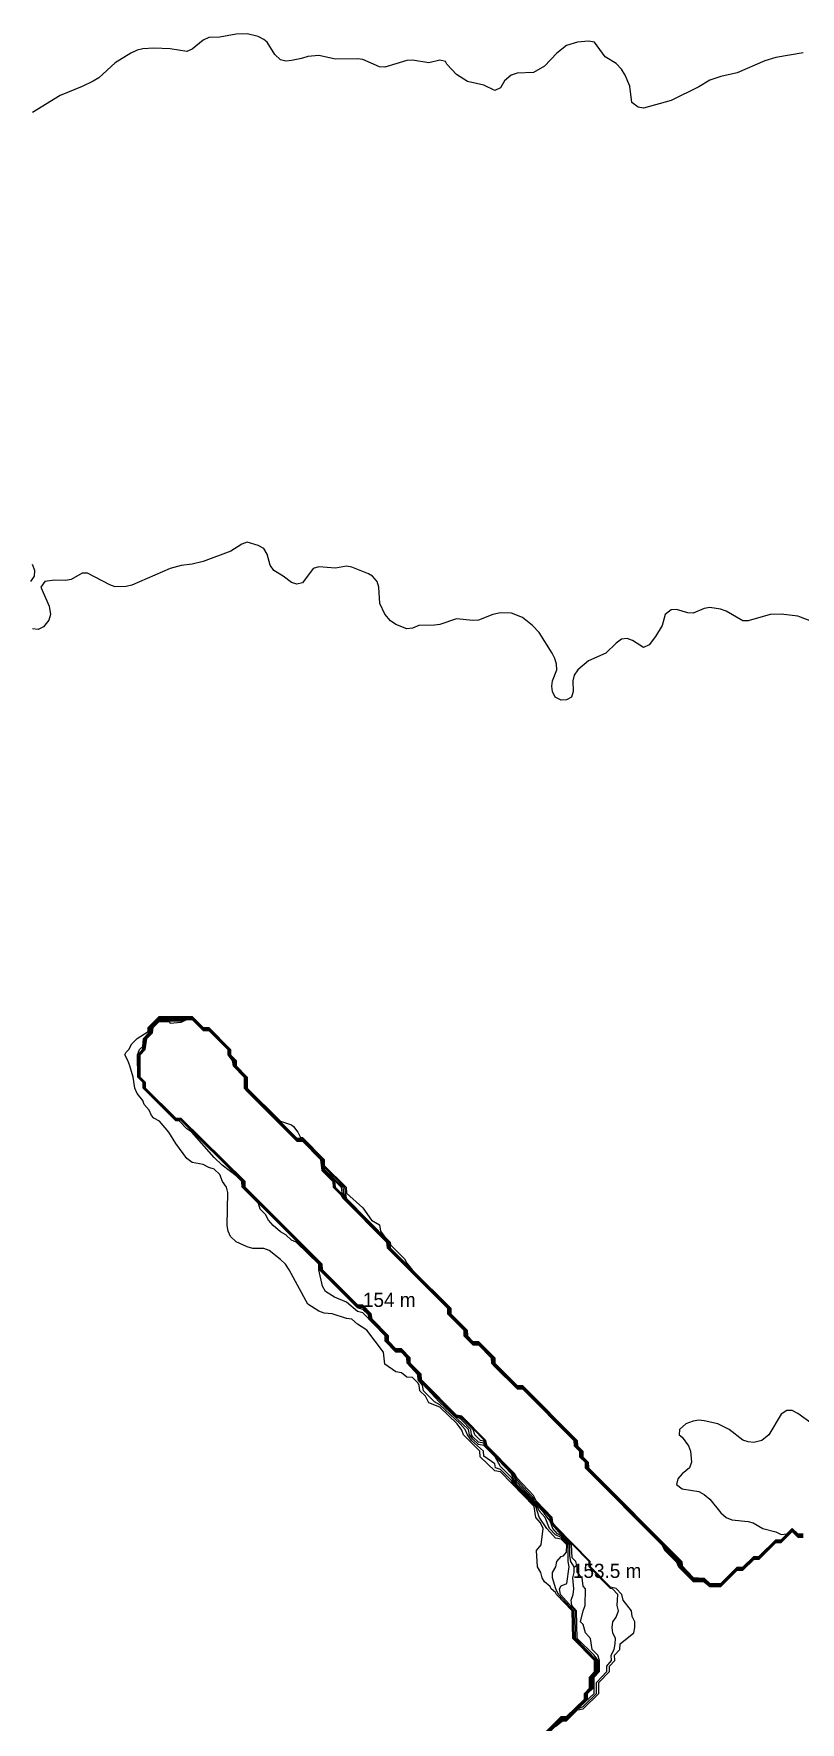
# Model space of a CAD drawing. Header units: metres. Extents: x 1651473 to 1651602, y 8211833 to 8211967.
# Drawn here: x 1651512.47 to 1651522.72, y 8211885.9 to 8211908.48 of the extents above; entities that cross this region are included whole.
import ezdxf

# ---------------------------------------------------------------- set-up
doc = ezdxf.new("R2010")
doc.units = ezdxf.units.M
doc.header["$MEASUREMENT"] = 0
doc.layers.add('Contour_Line_Minor', color=7, linetype='Continuous')
doc.layers.add('FeatureAttribs', color=7, linetype='Continuous')

# ---------------------------------------------------------------- blocks, each defined once
blk = doc.blocks.new('FEATURE')

msp = doc.modelspace()

# ---------------------------------------------------------------- linework, layer by layer
at = {"layer": 'Contour_Line_Minor', "color": 36, "true_color": 0x804000}
for points in [[(1651522.761, 8211908.222, 152.5), (1651522.393, 8211908.156, 152.5), (1651522.246, 8211908.115, 152.5), (1651521.878, 8211907.952, 152.5), (1651521.657, 8211907.905, 152.5), (1651521.51, 8211907.853, 152.5), (1651521.363, 8211907.766, 152.5), (1651520.995, 8211907.581, 152.5), (1651520.627, 8211907.481, 152.5), (1651520.553, 8211907.492, 152.5), (1651520.47, 8211907.554, 152.5), (1651520.443, 8211907.775, 152.5), (1651520.38, 8211907.922, 152.5), (1651520.332, 8211908.003, 152.5), (1651520.259, 8211908.077, 152.5), (1651520.112, 8211908.167, 152.5), (1651519.968, 8211908.364, 152.5), (1651519.891, 8211908.377, 152.5), (1651519.743, 8211908.365, 152.5), (1651519.596, 8211908.317, 152.5), (1651519.465, 8211908.217, 152.5), (1651519.302, 8211908.04, 152.5), (1651519.155, 8211907.957, 152.5), (1651518.934, 8211907.948, 152.5), (1651518.856, 8211907.922, 152.5), (1651518.768, 8211907.848, 152.5), (1651518.713, 8211907.752, 152.5), (1651518.639, 8211907.715, 152.5), (1651518.492, 8211907.788, 152.5), (1651518.271, 8211907.837, 152.5), (1651518.124, 8211907.931, 152.5), (1651517.996, 8211908.069, 152.5), (1651517.977, 8211908.104, 152.5), (1651517.903, 8211908.12, 152.5), (1651517.756, 8211908.088, 152.5), (1651517.535, 8211908.121, 152.5), (1651517.462, 8211908.117, 152.5), (1651517.167, 8211908.028, 152.5), (1651517.094, 8211908.032, 152.5), (1651516.873, 8211908.13, 152.5), (1651516.799, 8211908.142, 152.5), (1651516.505, 8211908.136, 152.5), (1651516.284, 8211908.186, 152.5), (1651516.137, 8211908.173, 152.5), (1651516.05, 8211908.143, 152.5), (1651515.916, 8211908.117, 152.5), (1651515.842, 8211908.111, 152.5), (1651515.769, 8211908.128, 152.5), (1651515.695, 8211908.198, 152.5), (1651515.591, 8211908.364, 152.5), (1651515.548, 8211908.4, 152.5), (1651515.474, 8211908.44, 152.5), (1651515.327, 8211908.475, 152.5), (1651515.18, 8211908.468, 152.5), (1651514.959, 8211908.43, 152.5), (1651514.812, 8211908.427, 152.5), (1651514.738, 8211908.39, 152.5), (1651514.591, 8211908.27, 152.5), (1651514.517, 8211908.237, 152.5), (1651514.296, 8211908.272, 152.5), (1651514.076, 8211908.282, 152.5), (1651513.928, 8211908.273, 152.5), (1651513.855, 8211908.255, 152.5), (1651513.77, 8211908.217, 152.5), (1651513.56, 8211908.085, 152.5), (1651513.34, 8211907.887, 152.5), (1651513.266, 8211907.84, 152.5), (1651513.119, 8211907.768, 152.5), (1651512.824, 8211907.648, 152.5), (1651512.456, 8211907.422, 152.5)], [(1651522.982, 8211900.575, 152), (1651522.688, 8211900.688, 152), (1651522.467, 8211900.716, 152), (1651522.32, 8211900.709, 152), (1651522.025, 8211900.626, 152), (1651521.952, 8211900.626, 152), (1651521.731, 8211900.755, 152), (1651521.653, 8211900.782, 152), (1651521.51, 8211900.802, 152), (1651521.436, 8211900.788, 152), (1651521.289, 8211900.726, 152), (1651521.216, 8211900.732, 152), (1651521.068, 8211900.777, 152), (1651520.995, 8211900.773, 152), (1651520.916, 8211900.708, 152), (1651520.876, 8211900.561, 152), (1651520.787, 8211900.414, 152), (1651520.7, 8211900.304, 152), (1651520.627, 8211900.269, 152), (1651520.48, 8211900.361, 152), (1651520.406, 8211900.387, 152), (1651520.332, 8211900.38, 152), (1651520.259, 8211900.327, 152), (1651520.123, 8211900.193, 152), (1651519.891, 8211900.09, 152), (1651519.745, 8211899.972, 152), (1651519.696, 8211899.899, 152), (1651519.682, 8211899.825, 152), (1651519.686, 8211899.678, 152), (1651519.661, 8211899.604, 152), (1651519.596, 8211899.569, 152), (1651519.523, 8211899.563, 152), (1651519.446, 8211899.604, 152), (1651519.41, 8211899.678, 152), (1651519.398, 8211899.752, 152), (1651519.41, 8211899.825, 152), (1651519.466, 8211899.972, 152), (1651519.462, 8211900.046, 152), (1651519.439, 8211900.12, 152), (1651519.404, 8211900.193, 152), (1651519.228, 8211900.47, 152), (1651519.139, 8211900.561, 152), (1651519.007, 8211900.669, 152), (1651518.86, 8211900.727, 152), (1651518.713, 8211900.731, 152), (1651518.612, 8211900.708, 152), (1651518.419, 8211900.634, 152), (1651518.345, 8211900.628, 152), (1651518.124, 8211900.652, 152), (1651517.903, 8211900.578, 152), (1651517.83, 8211900.566, 152), (1651517.62, 8211900.561, 152), (1651517.535, 8211900.528, 152), (1651517.462, 8211900.518, 152), (1651517.314, 8211900.577, 152), (1651517.241, 8211900.627, 152), (1651517.167, 8211900.714, 152), (1651517.1, 8211900.856, 152), (1651517.084, 8211901.076, 152), (1651517.063, 8211901.15, 152), (1651516.999, 8211901.224, 152), (1651516.946, 8211901.255, 152), (1651516.726, 8211901.344, 152), (1651516.652, 8211901.355, 152), (1651516.505, 8211901.33, 152), (1651516.284, 8211901.349, 152), (1651516.21, 8211901.327, 152), (1651516.063, 8211901.135, 152), (1651515.989, 8211901.115, 152), (1651515.916, 8211901.138, 152), (1651515.808, 8211901.224, 152), (1651515.684, 8211901.297, 152), (1651515.631, 8211901.371, 152), (1651515.592, 8211901.518, 152), (1651515.546, 8211901.592, 152), (1651515.474, 8211901.633, 152), (1651515.327, 8211901.675, 152), (1651515.253, 8211901.651, 152), (1651515.106, 8211901.558, 152), (1651514.738, 8211901.417, 152), (1651514.591, 8211901.383, 152), (1651514.444, 8211901.367, 152), (1651514.296, 8211901.327, 152), (1651513.781, 8211901.104, 152), (1651513.708, 8211901.084, 152), (1651513.56, 8211901.081, 152), (1651513.487, 8211901.107, 152), (1651513.192, 8211901.262, 152), (1651513.119, 8211901.261, 152), (1651512.971, 8211901.178, 152), (1651512.898, 8211901.163, 152), (1651512.751, 8211901.167, 152), (1651512.62, 8211901.15, 152), (1651512.567, 8211901.076, 152), (1651512.677, 8211900.82, 152), (1651512.695, 8211900.708, 152), (1651512.674, 8211900.635, 152), (1651512.603, 8211900.543, 152), (1651512.53, 8211900.508, 152), (1651512.456, 8211900.518, 152)], [(1651512.432, 8211901.15, 152), (1651512.48, 8211901.224, 152), (1651512.485, 8211901.297, 152), (1651512.456, 8211901.379, 152)], [(1651519.007, 8211885.459, 152), (1651519.523, 8211885.972, 152), (1651519.596, 8211885.974, 152), (1651519.836, 8211886.207, 152), (1651519.836, 8211886.281, 152), (1651519.905, 8211886.355, 152), (1651519.901, 8211886.502, 152), (1651519.971, 8211886.576, 152), (1651519.971, 8211886.723, 152), (1651519.682, 8211887.017, 152), (1651519.669, 8211887.385, 152), (1651519.462, 8211887.606, 152), (1651519.449, 8211887.632, 152), (1651519.39, 8211887.68, 152), (1651519.375, 8211887.711, 152), (1651519.302, 8211887.775, 152), (1651519.272, 8211887.827, 152), (1651519.251, 8211887.901, 152), (1651519.208, 8211887.974, 152), (1651519.193, 8211888.195, 152), (1651519.258, 8211888.269, 152), (1651519.284, 8211888.489, 152), (1651519.249, 8211888.563, 152), (1651519.187, 8211888.637, 152), (1651519.165, 8211888.784, 152), (1651518.713, 8211889.248, 152), (1651518.639, 8211889.258, 152), (1651518.44, 8211889.446, 152), (1651518.435, 8211889.52, 152), (1651518.218, 8211889.741, 152), (1651518.198, 8211889.804, 152), (1651518.135, 8211889.888, 152), (1651517.901, 8211890.109, 152), (1651517.756, 8211890.167, 152), (1651517.709, 8211890.256, 152), (1651517.633, 8211890.33, 152), (1651517.626, 8211890.403, 152), (1651517.609, 8211890.435, 152), (1651517.535, 8211890.507, 152), (1651517.462, 8211890.513, 152), (1651517.388, 8211890.569, 152), (1651517.314, 8211890.583, 152), (1651517.167, 8211890.686, 152), (1651517.147, 8211890.845, 152), (1651516.925, 8211891.139, 152), (1651516.799, 8211891.222, 152), (1651516.726, 8211891.286, 152), (1651516.652, 8211891.298, 152), (1651516.46, 8211891.36, 152), (1651516.357, 8211891.367, 152), (1651516.284, 8211891.393, 152), (1651516.137, 8211891.486, 152), (1651515.889, 8211891.949, 152), (1651515.837, 8211892.023, 152), (1651515.769, 8211892.083, 152), (1651515.621, 8211892.207, 152), (1651515.548, 8211892.234, 152), (1651515.401, 8211892.232, 152), (1651515.327, 8211892.254, 152), (1651515.18, 8211892.321, 152), (1651515.101, 8211892.391, 152), (1651515.069, 8211892.464, 152), (1651515.06, 8211892.538, 152), (1651515.066, 8211892.98, 152), (1651515.047, 8211893.053, 152), (1651514.996, 8211893.127, 152), (1651514.959, 8211893.22, 152), (1651514.885, 8211893.294, 152), (1651514.812, 8211893.314, 152), (1651514.738, 8211893.354, 152), (1651514.591, 8211893.384, 152), (1651514.517, 8211893.435, 152), (1651514.37, 8211893.634, 152), (1651514.279, 8211893.789, 152), (1651514.152, 8211893.936, 152), (1651514.076, 8211893.973, 152), (1651514.044, 8211894.01, 152), (1651514.016, 8211894.084, 152), (1651513.948, 8211894.157, 152), (1651513.928, 8211894.211, 152), (1651513.856, 8211894.304, 152), (1651513.822, 8211894.378, 152), (1651513.801, 8211894.525, 152), (1651513.757, 8211894.673, 152), (1651513.731, 8211894.746, 152), (1651513.688, 8211894.82, 152), (1651513.708, 8211894.858, 152), (1651513.744, 8211894.893, 152), (1651513.781, 8211894.97, 152), (1651513.855, 8211895.041, 152), (1651514.002, 8211895.132, 152), (1651514.003, 8211895.188, 152), (1651514.149, 8211895.333, 152), (1651514.591, 8211895.334, 152), (1651514.738, 8211895.187, 152), (1651514.812, 8211895.187, 152), (1651515.103, 8211894.893, 152), (1651515.103, 8211894.82, 152), (1651515.176, 8211894.746, 152), (1651515.177, 8211894.673, 152), (1651515.325, 8211894.525, 152), (1651515.327, 8211894.378, 152), (1651515.769, 8211893.935, 152), (1651515.916, 8211893.884, 152), (1651515.947, 8211893.863, 152), (1651516.002, 8211893.789, 152), (1651516.037, 8211893.716, 152), (1651516.063, 8211893.715, 152), (1651516.356, 8211893.421, 152), (1651516.357, 8211893.344, 152), (1651516.648, 8211893.053, 152), (1651516.652, 8211892.974, 152), (1651516.873, 8211892.777, 152), (1651516.99, 8211892.611, 152), (1651517.094, 8211892.549, 152), (1651517.11, 8211892.464, 152), (1651517.163, 8211892.391, 152), (1651517.237, 8211892.317, 152), (1651517.241, 8211892.282, 152), (1651517.429, 8211892.096, 152), (1651517.462, 8211892.038, 152), (1651517.533, 8211891.949, 152), (1651518.048, 8211891.434, 152), (1651518.048, 8211891.36, 152), (1651518.269, 8211891.139, 152), (1651518.27, 8211891.066, 152), (1651518.345, 8211890.99, 152), (1651518.419, 8211890.99, 152), (1651518.637, 8211890.771, 152), (1651518.637, 8211890.698, 152), (1651518.934, 8211890.402, 152), (1651519.007, 8211890.401, 152), (1651519.739, 8211889.667, 152), (1651519.743, 8211889.594, 152), (1651519.813, 8211889.52, 152), (1651519.815, 8211889.446, 152), (1651519.887, 8211889.373, 152), (1651519.888, 8211889.299, 152), (1651521.137, 8211888.048, 152), (1651521.142, 8211887.989, 152), (1651521.289, 8211887.833, 152), (1651521.436, 8211887.826, 152), (1651521.51, 8211887.753, 152), (1651521.657, 8211887.753, 152), (1651521.878, 8211887.97, 152), (1651521.952, 8211887.97, 152), (1651522.099, 8211888.115, 152), (1651522.173, 8211888.116, 152), (1651522.393, 8211888.336, 152), (1651522.467, 8211888.336, 152), (1651522.614, 8211888.483, 152), (1651522.688, 8211888.409, 152), (1651522.761, 8211888.409, 152)], [(1651519.007, 8211885.45, 152.5), (1651519.523, 8211885.962, 152.5), (1651519.596, 8211885.964, 152.5), (1651519.776, 8211886.134, 152.5), (1651519.85, 8211886.207, 152.5), (1651519.849, 8211886.281, 152.5), (1651519.92, 8211886.355, 152.5), (1651519.916, 8211886.502, 152.5), (1651519.987, 8211886.576, 152.5), (1651519.987, 8211886.723, 152.5), (1651519.7, 8211887.017, 152.5), (1651519.69, 8211887.385, 152.5), (1651519.488, 8211887.606, 152.5), (1651519.453, 8211887.68, 152.5), (1651519.408, 8211887.827, 152.5), (1651519.406, 8211887.901, 152.5), (1651519.453, 8211887.974, 152.5), (1651519.465, 8211888.048, 152.5), (1651519.523, 8211888.112, 152.5), (1651519.555, 8211888.121, 152.5), (1651519.596, 8211888.17, 152.5), (1651519.598, 8211888.269, 152.5), (1651519.523, 8211888.346, 152.5), (1651519.449, 8211888.358, 152.5), (1651519.331, 8211888.489, 152.5), (1651519.228, 8211888.641, 152.5), (1651519.184, 8211888.784, 152.5), (1651518.892, 8211889.078, 152.5), (1651518.86, 8211889.131, 152.5), (1651518.713, 8211889.278, 152.5), (1651518.644, 8211889.299, 152.5), (1651518.639, 8211889.353, 152.5), (1651518.492, 8211889.454, 152.5), (1651518.486, 8211889.52, 152.5), (1651518.323, 8211889.667, 152.5), (1651518.27, 8211889.741, 152.5), (1651518.242, 8211889.814, 152.5), (1651518.174, 8211889.888, 152.5), (1651517.903, 8211890.143, 152.5), (1651517.83, 8211890.182, 152.5), (1651517.683, 8211890.33, 152.5), (1651517.672, 8211890.403, 152.5), (1651517.613, 8211890.477, 152.5), (1651517.609, 8211890.545, 152.5), (1651517.464, 8211890.698, 152.5), (1651517.462, 8211890.771, 152.5), (1651517.388, 8211890.845, 152.5), (1651517.314, 8211890.848, 152.5), (1651517.172, 8211890.992, 152.5), (1651517.171, 8211891.066, 152.5), (1651516.873, 8211891.372, 152.5), (1651516.799, 8211891.391, 152.5), (1651516.652, 8211891.514, 152.5), (1651516.493, 8211891.581, 152.5), (1651516.374, 8211891.655, 152.5), (1651516.332, 8211891.728, 152.5), (1651516.284, 8211891.949, 152.5), (1651516.284, 8211892.023, 152.5), (1651515.98, 8211892.317, 152.5), (1651515.916, 8211892.345, 152.5), (1651515.842, 8211892.417, 152.5), (1651515.769, 8211892.453, 152.5), (1651515.675, 8211892.538, 152.5), (1651515.609, 8211892.611, 152.5), (1651515.572, 8211892.685, 152.5), (1651515.498, 8211892.759, 152.5), (1651515.476, 8211892.832, 152.5), (1651515.257, 8211893.053, 152.5), (1651515.255, 8211893.127, 152.5), (1651515.18, 8211893.202, 152.5), (1651514.991, 8211893.348, 152.5), (1651514.885, 8211893.451, 152.5), (1651514.584, 8211893.789, 152.5), (1651514.517, 8211893.832, 152.5), (1651514.421, 8211893.936, 152.5), (1651514.37, 8211893.941, 152.5), (1651513.934, 8211894.378, 152.5), (1651513.934, 8211894.452, 152.5), (1651513.861, 8211894.525, 152.5), (1651513.859, 8211894.82, 152.5), (1651513.886, 8211894.893, 152.5), (1651513.928, 8211894.935, 152.5), (1651513.937, 8211895.041, 152.5), (1651514.011, 8211895.114, 152.5), (1651514.013, 8211895.188, 152.5), (1651514.149, 8211895.322, 152.5), (1651514.591, 8211895.327, 152.5), (1651514.738, 8211895.18, 152.5), (1651514.812, 8211895.18, 152.5), (1651515.097, 8211894.893, 152.5), (1651515.097, 8211894.82, 152.5), (1651515.168, 8211894.746, 152.5), (1651515.171, 8211894.673, 152.5), (1651515.318, 8211894.525, 152.5), (1651515.327, 8211894.37, 152.5), (1651515.989, 8211893.708, 152.5), (1651516.063, 8211893.707, 152.5), (1651516.348, 8211893.421, 152.5), (1651516.357, 8211893.319, 152.5), (1651516.626, 8211893.053, 152.5), (1651516.647, 8211892.906, 152.5), (1651517.229, 8211892.317, 152.5), (1651517.237, 8211892.243, 152.5), (1651518.04, 8211891.434, 152.5), (1651518.041, 8211891.36, 152.5), (1651518.261, 8211891.139, 152.5), (1651518.262, 8211891.066, 152.5), (1651518.345, 8211890.983, 152.5), (1651518.419, 8211890.982, 152.5), (1651518.629, 8211890.771, 152.5), (1651518.63, 8211890.698, 152.5), (1651518.934, 8211890.394, 152.5), (1651519.007, 8211890.394, 152.5), (1651519.731, 8211889.667, 152.5), (1651519.735, 8211889.594, 152.5), (1651519.805, 8211889.52, 152.5), (1651519.807, 8211889.446, 152.5), (1651519.88, 8211889.373, 152.5), (1651519.881, 8211889.299, 152.5), (1651521.125, 8211888.048, 152.5), (1651521.135, 8211887.974, 152.5), (1651521.289, 8211887.82, 152.5), (1651521.436, 8211887.818, 152.5), (1651521.51, 8211887.746, 152.5), (1651521.657, 8211887.746, 152.5), (1651521.878, 8211887.963, 152.5), (1651521.952, 8211887.964, 152.5), (1651522.099, 8211888.108, 152.5), (1651522.173, 8211888.11, 152.5), (1651522.393, 8211888.33, 152.5), (1651522.467, 8211888.33, 152.5), (1651522.614, 8211888.477, 152.5), (1651522.688, 8211888.403, 152.5), (1651522.761, 8211888.403, 152.5)], [(1651518.713, 8211885.158, 153), (1651519.523, 8211885.952, 153), (1651519.596, 8211885.955, 153), (1651519.743, 8211886.102, 153), (1651519.79, 8211886.134, 153), (1651519.863, 8211886.207, 153), (1651519.863, 8211886.281, 153), (1651519.935, 8211886.355, 153), (1651519.932, 8211886.502, 153), (1651520.003, 8211886.576, 153), (1651520.003, 8211886.723, 153), (1651519.718, 8211887.017, 153), (1651519.711, 8211887.385, 153), (1651519.515, 8211887.606, 153), (1651519.502, 8211887.68, 153), (1651519.523, 8211887.723, 153), (1651519.6, 8211887.753, 153), (1651519.629, 8211887.974, 153), (1651519.619, 8211888.048, 153), (1651519.619, 8211888.269, 153), (1651519.523, 8211888.368, 153), (1651519.449, 8211888.404, 153), (1651519.368, 8211888.489, 153), (1651519.311, 8211888.637, 153), (1651519.228, 8211888.725, 153), (1651519.202, 8211888.784, 153), (1651518.911, 8211889.078, 153), (1651518.86, 8211889.169, 153), (1651518.713, 8211889.316, 153), (1651518.64, 8211889.446, 153), (1651518.492, 8211889.599, 153), (1651518.419, 8211889.611, 153), (1651518.345, 8211889.682, 153), (1651518.297, 8211889.741, 153), (1651518.284, 8211889.814, 153), (1651517.894, 8211890.182, 153), (1651517.622, 8211890.477, 153), (1651517.617, 8211890.55, 153), (1651517.472, 8211890.698, 153), (1651517.471, 8211890.771, 153), (1651517.388, 8211890.854, 153), (1651517.314, 8211890.856, 153), (1651517.18, 8211890.992, 153), (1651517.179, 8211891.066, 153), (1651516.958, 8211891.287, 153), (1651516.946, 8211891.343, 153), (1651516.873, 8211891.416, 153), (1651516.799, 8211891.438, 153), (1651516.294, 8211891.949, 153), (1651516.293, 8211892.023, 153), (1651515.265, 8211893.053, 153), (1651515.264, 8211893.127, 153), (1651514.444, 8211893.942, 153), (1651514.37, 8211893.947, 153), (1651513.94, 8211894.378, 153), (1651513.94, 8211894.452, 153), (1651513.867, 8211894.525, 153), (1651513.866, 8211894.82, 153), (1651513.928, 8211894.894, 153), (1651513.947, 8211895.041, 153), (1651514.021, 8211895.114, 153), (1651514.024, 8211895.188, 153), (1651514.149, 8211895.311, 153), (1651514.444, 8211895.308, 153), (1651514.591, 8211895.32, 153), (1651514.738, 8211895.174, 153), (1651514.812, 8211895.173, 153), (1651515.091, 8211894.893, 153), (1651515.091, 8211894.82, 153), (1651515.159, 8211894.746, 153), (1651515.164, 8211894.673, 153), (1651515.312, 8211894.525, 153), (1651515.314, 8211894.378, 153), (1651515.327, 8211894.363, 153), (1651515.989, 8211893.7, 153), (1651516.063, 8211893.699, 153), (1651516.34, 8211893.421, 153), (1651516.34, 8211893.348, 153), (1651516.357, 8211893.295, 153), (1651516.604, 8211893.053, 153), (1651516.613, 8211892.98, 153), (1651516.638, 8211892.906, 153), (1651517.221, 8211892.317, 153), (1651517.229, 8211892.243, 153), (1651518.033, 8211891.434, 153), (1651518.033, 8211891.36, 153), (1651518.254, 8211891.139, 153), (1651518.254, 8211891.066, 153), (1651518.345, 8211890.975, 153), (1651518.419, 8211890.974, 153), (1651518.621, 8211890.771, 153), (1651518.622, 8211890.698, 153), (1651518.934, 8211890.386, 153), (1651519.007, 8211890.386, 153), (1651519.724, 8211889.667, 153), (1651519.727, 8211889.594, 153), (1651519.798, 8211889.52, 153), (1651519.8, 8211889.446, 153), (1651519.872, 8211889.373, 153), (1651519.873, 8211889.299, 153), (1651521.112, 8211888.048, 153), (1651521.127, 8211887.974, 153), (1651521.289, 8211887.812, 153), (1651521.436, 8211887.809, 153), (1651521.51, 8211887.74, 153), (1651521.657, 8211887.74, 153), (1651521.878, 8211887.956, 153), (1651521.952, 8211887.957, 153), (1651522.099, 8211888.101, 153), (1651522.173, 8211888.104, 153), (1651522.393, 8211888.324, 153), (1651522.467, 8211888.324, 153), (1651522.614, 8211888.471, 153), (1651522.688, 8211888.397, 153), (1651522.761, 8211888.397, 153)], [(1651518.713, 8211885.145, 153.5), (1651519.523, 8211885.942, 153.5), (1651519.596, 8211885.946, 153.5), (1651519.743, 8211886.093, 153.5), (1651519.803, 8211886.134, 153.5), (1651519.877, 8211886.207, 153.5), (1651519.877, 8211886.281, 153.5), (1651519.95, 8211886.355, 153.5), (1651519.948, 8211886.502, 153.5), (1651520.019, 8211886.576, 153.5), (1651520.02, 8211886.723, 153.5), (1651519.964, 8211886.794, 153.5), (1651519.736, 8211887.017, 153.5), (1651519.731, 8211887.385, 153.5), (1651519.665, 8211887.459, 153.5), (1651519.657, 8211887.532, 153.5), (1651519.684, 8211887.606, 153.5), (1651519.693, 8211887.68, 153.5), (1651519.681, 8211887.827, 153.5), (1651519.698, 8211887.901, 153.5), (1651519.696, 8211887.974, 153.5), (1651519.655, 8211888.048, 153.5), (1651519.64, 8211888.121, 153.5), (1651519.641, 8211888.269, 153.5), (1651519.523, 8211888.39, 153.5), (1651519.477, 8211888.416, 153.5), (1651519.414, 8211888.489, 153.5), (1651519.375, 8211888.586, 153.5), (1651519.302, 8211888.689, 153.5), (1651519.155, 8211888.854, 153.5), (1651518.93, 8211889.078, 153.5), (1651518.885, 8211889.152, 153.5), (1651518.86, 8211889.221, 153.5), (1651518.504, 8211889.594, 153.5), (1651518.492, 8211889.627, 153.5), (1651518.419, 8211889.643, 153.5), (1651518.345, 8211889.714, 153.5), (1651518.324, 8211889.741, 153.5), (1651518.317, 8211889.814, 153.5), (1651518.198, 8211889.936, 153.5), (1651518.165, 8211889.962, 153.5), (1651518.124, 8211889.971, 153.5), (1651517.63, 8211890.477, 153.5), (1651517.626, 8211890.55, 153.5), (1651517.481, 8211890.698, 153.5), (1651517.48, 8211890.771, 153.5), (1651517.388, 8211890.863, 153.5), (1651517.314, 8211890.865, 153.5), (1651517.189, 8211890.992, 153.5), (1651517.188, 8211891.066, 153.5), (1651516.967, 8211891.287, 153.5), (1651516.953, 8211891.36, 153.5), (1651516.873, 8211891.44, 153.5), (1651516.799, 8211891.448, 153.5), (1651516.303, 8211891.949, 153.5), (1651516.302, 8211892.023, 153.5), (1651515.274, 8211893.053, 153.5), (1651515.272, 8211893.127, 153.5), (1651514.444, 8211893.949, 153.5), (1651514.37, 8211893.954, 153.5), (1651513.947, 8211894.378, 153.5), (1651513.947, 8211894.452, 153.5), (1651513.874, 8211894.525, 153.5), (1651513.873, 8211894.82, 153.5), (1651513.936, 8211894.893, 153.5), (1651513.956, 8211895.041, 153.5), (1651514.03, 8211895.114, 153.5), (1651514.034, 8211895.188, 153.5), (1651514.149, 8211895.301, 153.5), (1651514.444, 8211895.296, 153.5), (1651514.517, 8211895.314, 153.5), (1651514.591, 8211895.314, 153.5), (1651514.738, 8211895.167, 153.5), (1651514.812, 8211895.167, 153.5), (1651515.084, 8211894.893, 153.5), (1651515.084, 8211894.82, 153.5), (1651515.151, 8211894.746, 153.5), (1651515.158, 8211894.673, 153.5), (1651515.305, 8211894.525, 153.5), (1651515.307, 8211894.378, 153.5), (1651515.327, 8211894.355, 153.5), (1651515.989, 8211893.692, 153.5), (1651516.063, 8211893.691, 153.5), (1651516.332, 8211893.421, 153.5), (1651516.332, 8211893.348, 153.5), (1651516.356, 8211893.274, 153.5), (1651516.582, 8211893.053, 153.5), (1651516.593, 8211892.98, 153.5), (1651516.63, 8211892.906, 153.5), (1651517.213, 8211892.317, 153.5), (1651517.221, 8211892.243, 153.5), (1651518.025, 8211891.434, 153.5), (1651518.026, 8211891.36, 153.5), (1651518.246, 8211891.139, 153.5), (1651518.247, 8211891.066, 153.5), (1651518.345, 8211890.967, 153.5), (1651518.419, 8211890.966, 153.5), (1651518.614, 8211890.771, 153.5), (1651518.614, 8211890.698, 153.5), (1651518.934, 8211890.379, 153.5), (1651519.007, 8211890.378, 153.5), (1651519.716, 8211889.667, 153.5), (1651519.719, 8211889.594, 153.5), (1651519.791, 8211889.52, 153.5), (1651519.792, 8211889.446, 153.5), (1651519.865, 8211889.373, 153.5), (1651519.866, 8211889.299, 153.5), (1651520.894, 8211888.269, 153.5), (1651520.921, 8211888.224, 153.5), (1651521.1, 8211888.048, 153.5), (1651521.119, 8211887.974, 153.5), (1651521.289, 8211887.804, 153.5), (1651521.436, 8211887.8, 153.5), (1651521.51, 8211887.733, 153.5), (1651521.657, 8211887.733, 153.5), (1651521.878, 8211887.95, 153.5), (1651521.952, 8211887.951, 153.5), (1651522.099, 8211888.094, 153.5), (1651522.173, 8211888.098, 153.5), (1651522.393, 8211888.317, 153.5), (1651522.467, 8211888.318, 153.5), (1651522.614, 8211888.465, 153.5), (1651522.688, 8211888.391, 153.5), (1651522.761, 8211888.391, 153.5)], [(1651518.713, 8211885.133, 154), (1651519.523, 8211885.932, 154), (1651519.596, 8211885.937, 154), (1651519.965, 8211886.281, 154), (1651519.964, 8211886.502, 154), (1651520.035, 8211886.576, 154), (1651520.036, 8211886.723, 154), (1651520.014, 8211886.796, 154), (1651519.937, 8211886.87, 154), (1651519.918, 8211887.017, 154), (1651519.849, 8211887.091, 154), (1651519.817, 8211887.204, 154), (1651519.784, 8211887.238, 154), (1651519.818, 8211887.385, 154), (1651519.847, 8211887.459, 154), (1651519.848, 8211887.68, 154), (1651519.817, 8211887.716, 154), (1651519.803, 8211887.827, 154), (1651519.737, 8211887.901, 154), (1651519.736, 8211887.974, 154), (1651519.719, 8211888.048, 154), (1651519.67, 8211888.097, 154), (1651519.662, 8211888.269, 154), (1651519.516, 8211888.416, 154), (1651519.392, 8211888.563, 154), (1651519.373, 8211888.637, 154), (1651518.934, 8211889.102, 154), (1651518.873, 8211889.225, 154), (1651518.514, 8211889.594, 154), (1651518.492, 8211889.656, 154), (1651518.446, 8211889.667, 154), (1651518.37, 8211889.741, 154), (1651518.347, 8211889.814, 154), (1651518.198, 8211889.965, 154), (1651518.124, 8211889.982, 154), (1651517.639, 8211890.477, 154), (1651517.635, 8211890.55, 154), (1651517.49, 8211890.698, 154), (1651517.489, 8211890.771, 154), (1651517.388, 8211890.872, 154), (1651517.314, 8211890.874, 154), (1651517.197, 8211890.992, 154), (1651517.196, 8211891.066, 154), (1651516.977, 8211891.287, 154), (1651516.963, 8211891.36, 154), (1651516.873, 8211891.451, 154), (1651516.799, 8211891.458, 154), (1651516.312, 8211891.949, 154), (1651516.312, 8211892.023, 154), (1651515.283, 8211893.053, 154), (1651515.281, 8211893.127, 154), (1651514.444, 8211893.956, 154), (1651514.37, 8211893.961, 154), (1651513.953, 8211894.378, 154), (1651513.953, 8211894.452, 154), (1651513.88, 8211894.525, 154), (1651513.88, 8211894.82, 154), (1651513.944, 8211894.893, 154), (1651513.966, 8211895.041, 154), (1651514.04, 8211895.114, 154), (1651514.045, 8211895.188, 154), (1651514.149, 8211895.29, 154), (1651514.444, 8211895.284, 154), (1651514.517, 8211895.307, 154), (1651514.591, 8211895.307, 154), (1651514.738, 8211895.161, 154), (1651514.812, 8211895.16, 154), (1651515.078, 8211894.893, 154), (1651515.078, 8211894.82, 154), (1651515.143, 8211894.746, 154), (1651515.152, 8211894.673, 154), (1651515.299, 8211894.525, 154), (1651515.3, 8211894.378, 154), (1651515.327, 8211894.347, 154), (1651515.989, 8211893.685, 154), (1651516.063, 8211893.683, 154), (1651516.324, 8211893.421, 154), (1651516.324, 8211893.348, 154), (1651516.345, 8211893.274, 154), (1651516.495, 8211893.127, 154), (1651516.503, 8211893.053, 154), (1651516.578, 8211892.976, 154), (1651516.621, 8211892.906, 154), (1651517.206, 8211892.317, 154), (1651517.213, 8211892.243, 154), (1651518.017, 8211891.434, 154), (1651518.018, 8211891.36, 154), (1651518.239, 8211891.139, 154), (1651518.239, 8211891.066, 154), (1651518.345, 8211890.959, 154), (1651518.419, 8211890.958, 154), (1651518.606, 8211890.771, 154), (1651518.607, 8211890.698, 154), (1651518.639, 8211890.665, 154), (1651518.934, 8211890.371, 154), (1651519.007, 8211890.371, 154), (1651519.709, 8211889.667, 154), (1651519.712, 8211889.594, 154), (1651519.783, 8211889.52, 154), (1651519.785, 8211889.446, 154), (1651519.858, 8211889.373, 154), (1651519.858, 8211889.299, 154), (1651520.886, 8211888.269, 154), (1651520.921, 8211888.212, 154), (1651521.087, 8211888.048, 154), (1651521.111, 8211887.974, 154), (1651521.289, 8211887.796, 154), (1651521.436, 8211887.792, 154), (1651521.51, 8211887.727, 154), (1651521.657, 8211887.727, 154), (1651521.878, 8211887.943, 154), (1651521.952, 8211887.945, 154), (1651522.099, 8211888.087, 154), (1651522.173, 8211888.092, 154), (1651522.393, 8211888.311, 154), (1651522.467, 8211888.312, 154), (1651522.614, 8211888.458, 154), (1651522.688, 8211888.385, 154), (1651522.761, 8211888.385, 154)], [(1651518.713, 8211885.12, 154.5), (1651519.523, 8211885.922, 154.5), (1651519.596, 8211885.928, 154.5), (1651519.743, 8211886.075, 154.5), (1651519.817, 8211886.106, 154.5), (1651519.997, 8211886.281, 154.5), (1651519.997, 8211886.428, 154.5), (1651520.136, 8211886.576, 154.5), (1651520.137, 8211886.649, 154.5), (1651520.199, 8211886.723, 154.5), (1651520.192, 8211886.796, 154.5), (1651520.235, 8211886.87, 154.5), (1651520.247, 8211886.944, 154.5), (1651520.252, 8211887.017, 154.5), (1651520.214, 8211887.091, 154.5), (1651520.205, 8211887.164, 154.5), (1651520.215, 8211887.238, 154.5), (1651520.259, 8211887.301, 154.5), (1651520.291, 8211887.385, 154.5), (1651520.273, 8211887.459, 154.5), (1651520.28, 8211887.606, 154.5), (1651520.21, 8211887.68, 154.5), (1651520.185, 8211887.686, 154.5), (1651519.9, 8211887.974, 154.5), (1651519.899, 8211888.048, 154.5), (1651519.449, 8211888.507, 154.5), (1651519.403, 8211888.563, 154.5), (1651519.389, 8211888.637, 154.5), (1651518.934, 8211889.133, 154.5), (1651518.886, 8211889.225, 154.5), (1651518.524, 8211889.594, 154.5), (1651518.501, 8211889.667, 154.5), (1651518.198, 8211889.979, 154.5), (1651518.124, 8211889.993, 154.5), (1651517.648, 8211890.477, 154.5), (1651517.644, 8211890.55, 154.5), (1651517.498, 8211890.698, 154.5), (1651517.498, 8211890.771, 154.5), (1651517.388, 8211890.881, 154.5), (1651517.314, 8211890.882, 154.5), (1651517.206, 8211890.992, 154.5), (1651517.205, 8211891.066, 154.5), (1651516.986, 8211891.287, 154.5), (1651516.974, 8211891.36, 154.5), (1651516.873, 8211891.462, 154.5), (1651516.799, 8211891.468, 154.5), (1651516.321, 8211891.949, 154.5), (1651516.321, 8211892.023, 154.5), (1651515.291, 8211893.053, 154.5), (1651515.29, 8211893.127, 154.5), (1651514.444, 8211893.963, 154.5), (1651514.37, 8211893.967, 154.5), (1651513.96, 8211894.378, 154.5), (1651513.96, 8211894.452, 154.5), (1651513.887, 8211894.525, 154.5), (1651513.887, 8211894.82, 154.5), (1651513.953, 8211894.893, 154.5), (1651513.975, 8211895.041, 154.5), (1651514.049, 8211895.114, 154.5), (1651514.055, 8211895.188, 154.5), (1651514.149, 8211895.28, 154.5), (1651514.444, 8211895.271, 154.5), (1651514.517, 8211895.3, 154.5), (1651514.591, 8211895.3, 154.5), (1651514.738, 8211895.155, 154.5), (1651514.812, 8211895.153, 154.5), (1651515.071, 8211894.893, 154.5), (1651515.072, 8211894.82, 154.5), (1651515.135, 8211894.746, 154.5), (1651515.145, 8211894.673, 154.5), (1651515.292, 8211894.525, 154.5), (1651515.294, 8211894.378, 154.5), (1651515.327, 8211894.34, 154.5), (1651515.989, 8211893.677, 154.5), (1651516.063, 8211893.675, 154.5), (1651516.316, 8211893.421, 154.5), (1651516.317, 8211893.348, 154.5), (1651516.334, 8211893.274, 154.5), (1651516.483, 8211893.127, 154.5), (1651516.489, 8211893.053, 154.5), (1651516.578, 8211892.962, 154.5), (1651516.612, 8211892.906, 154.5), (1651517.198, 8211892.317, 154.5), (1651517.205, 8211892.243, 154.5), (1651518.01, 8211891.434, 154.5), (1651518.01, 8211891.36, 154.5), (1651518.231, 8211891.139, 154.5), (1651518.232, 8211891.066, 154.5), (1651518.345, 8211890.952, 154.5), (1651518.419, 8211890.951, 154.5), (1651518.598, 8211890.771, 154.5), (1651518.599, 8211890.698, 154.5), (1651518.639, 8211890.657, 154.5), (1651518.934, 8211890.363, 154.5), (1651519.007, 8211890.363, 154.5), (1651519.701, 8211889.667, 154.5), (1651519.704, 8211889.594, 154.5), (1651519.776, 8211889.52, 154.5), (1651519.777, 8211889.446, 154.5), (1651519.85, 8211889.373, 154.5), (1651519.851, 8211889.299, 154.5), (1651520.879, 8211888.269, 154.5), (1651520.921, 8211888.2, 154.5), (1651521.075, 8211888.048, 154.5), (1651521.103, 8211887.974, 154.5), (1651521.289, 8211887.788, 154.5), (1651521.436, 8211887.783, 154.5), (1651521.51, 8211887.72, 154.5), (1651521.657, 8211887.721, 154.5), (1651521.878, 8211887.936, 154.5), (1651521.952, 8211887.938, 154.5), (1651522.099, 8211888.08, 154.5), (1651522.173, 8211888.086, 154.5), (1651522.393, 8211888.305, 154.5), (1651522.467, 8211888.306, 154.5), (1651522.614, 8211888.452, 154.5), (1651522.688, 8211888.379, 154.5), (1651522.761, 8211888.379, 154.5)], [(1651519.449, 8211885.842, 155), (1651519.537, 8211885.913, 155), (1651519.596, 8211885.918, 155), (1651519.743, 8211886.065, 155), (1651519.817, 8211886.078, 155), (1651520.029, 8211886.281, 155), (1651520.028, 8211886.428, 155), (1651520.171, 8211886.576, 155), (1651520.172, 8211886.649, 155), (1651520.24, 8211886.723, 155), (1651520.237, 8211886.796, 155), (1651520.307, 8211886.87, 155), (1651520.312, 8211886.944, 155), (1651520.495, 8211887.091, 155), (1651520.511, 8211887.164, 155), (1651520.508, 8211887.238, 155), (1651520.474, 8211887.312, 155), (1651520.465, 8211887.385, 155), (1651520.353, 8211887.532, 155), (1651520.337, 8211887.606, 155), (1651520.259, 8211887.685, 155), (1651520.185, 8211887.703, 155), (1651519.915, 8211887.974, 155), (1651519.914, 8211888.048, 155), (1651519.449, 8211888.52, 155), (1651519.414, 8211888.563, 155), (1651519.403, 8211888.637, 155), (1651519.189, 8211888.857, 155), (1651519.155, 8211888.928, 155), (1651518.934, 8211889.162, 155), (1651518.9, 8211889.225, 155), (1651518.534, 8211889.594, 155), (1651518.516, 8211889.667, 155), (1651518.198, 8211889.992, 155), (1651518.124, 8211890.004, 155), (1651517.682, 8211890.448, 155), (1651517.656, 8211890.477, 155), (1651517.653, 8211890.55, 155), (1651517.507, 8211890.698, 155), (1651517.506, 8211890.771, 155), (1651517.388, 8211890.89, 155), (1651517.314, 8211890.891, 155), (1651517.214, 8211890.992, 155), (1651517.213, 8211891.066, 155), (1651516.995, 8211891.287, 155), (1651516.985, 8211891.36, 155), (1651516.873, 8211891.473, 155), (1651516.799, 8211891.478, 155), (1651516.331, 8211891.949, 155), (1651516.33, 8211892.023, 155), (1651515.3, 8211893.053, 155), (1651515.299, 8211893.127, 155), (1651514.444, 8211893.971, 155), (1651514.37, 8211893.974, 155), (1651513.966, 8211894.378, 155), (1651513.966, 8211894.452, 155), (1651513.893, 8211894.525, 155), (1651513.894, 8211894.82, 155), (1651513.961, 8211894.893, 155), (1651513.985, 8211895.041, 155), (1651514.058, 8211895.114, 155), (1651514.066, 8211895.188, 155), (1651514.149, 8211895.269, 155), (1651514.282, 8211895.261, 155), (1651514.296, 8211895.247, 155), (1651514.444, 8211895.259, 155), (1651514.517, 8211895.293, 155), (1651514.591, 8211895.293, 155), (1651514.738, 8211895.148, 155), (1651514.812, 8211895.147, 155), (1651515.065, 8211894.893, 155), (1651515.065, 8211894.82, 155), (1651515.126, 8211894.746, 155), (1651515.139, 8211894.673, 155), (1651515.286, 8211894.525, 155), (1651515.287, 8211894.378, 155), (1651515.327, 8211894.332, 155), (1651515.989, 8211893.669, 155), (1651516.063, 8211893.667, 155), (1651516.308, 8211893.421, 155), (1651516.322, 8211893.274, 155), (1651516.471, 8211893.127, 155), (1651516.476, 8211893.053, 155), (1651516.578, 8211892.948, 155), (1651516.604, 8211892.906, 155), (1651517.19, 8211892.317, 155), (1651517.197, 8211892.243, 155), (1651518.002, 8211891.434, 155), (1651518.003, 8211891.36, 155), (1651518.223, 8211891.139, 155), (1651518.224, 8211891.066, 155), (1651518.345, 8211890.944, 155), (1651518.419, 8211890.943, 155), (1651518.59, 8211890.771, 155), (1651518.591, 8211890.698, 155), (1651518.639, 8211890.649, 155), (1651518.934, 8211890.356, 155), (1651519.007, 8211890.355, 155), (1651519.694, 8211889.667, 155), (1651519.696, 8211889.594, 155), (1651519.768, 8211889.52, 155), (1651519.769, 8211889.446, 155), (1651519.843, 8211889.373, 155), (1651519.844, 8211889.299, 155), (1651520.871, 8211888.269, 155), (1651520.911, 8211888.195, 155), (1651521.068, 8211888.038, 155), (1651521.095, 8211887.974, 155), (1651521.289, 8211887.781, 155), (1651521.436, 8211887.775, 155), (1651521.51, 8211887.713, 155), (1651521.657, 8211887.714, 155), (1651521.878, 8211887.929, 155), (1651521.952, 8211887.932, 155), (1651522.099, 8211888.073, 155), (1651522.173, 8211888.08, 155), (1651522.393, 8211888.299, 155), (1651522.467, 8211888.3, 155), (1651522.614, 8211888.446, 155), (1651522.688, 8211888.373, 155), (1651522.761, 8211888.372, 155)], [(1651522.881, 8211889.888, 151.5), (1651522.688, 8211890.026, 151.5), (1651522.614, 8211890.064, 151.5), (1651522.541, 8211890.068, 151.5), (1651522.467, 8211890.015, 151.5), (1651522.301, 8211889.741, 151.5), (1651522.206, 8211889.667, 151.5), (1651522.099, 8211889.638, 151.5), (1651522.025, 8211889.646, 151.5), (1651521.952, 8211889.669, 151.5), (1651521.771, 8211889.814, 151.5), (1651521.617, 8211889.888, 151.5), (1651521.436, 8211889.93, 151.5), (1651521.363, 8211889.935, 151.5), (1651521.289, 8211889.924, 151.5), (1651521.191, 8211889.888, 151.5), (1651521.105, 8211889.814, 151.5), (1651521.103, 8211889.741, 151.5), (1651521.142, 8211889.711, 151.5), (1651521.229, 8211889.594, 151.5), (1651521.255, 8211889.52, 151.5), (1651521.266, 8211889.373, 151.5), (1651521.239, 8211889.299, 151.5), (1651521.142, 8211889.219, 151.5), (1651521.083, 8211889.152, 151.5), (1651521.065, 8211889.078, 151.5), (1651521.142, 8211889.02, 151.5), (1651521.363, 8211888.982, 151.5), (1651521.436, 8211888.943, 151.5), (1651521.51, 8211888.882, 151.5), (1651521.657, 8211888.698, 151.5), (1651521.731, 8211888.637, 151.5), (1651521.805, 8211888.606, 151.5), (1651522.025, 8211888.581, 151.5), (1651522.09, 8211888.563, 151.5), (1651522.222, 8211888.489, 151.5), (1651522.393, 8211888.443, 151.5), (1651522.467, 8211888.406, 151.5), (1651522.541, 8211888.416, 151.5), (1651522.614, 8211888.489, 151.5), (1651522.688, 8211888.415, 151.5), (1651522.761, 8211888.415, 151.5)]]:
    msp.add_polyline3d(points, dxfattribs=at)

# ---------------------------------------------------------------- block references
at = {"layer": 'FeatureAttribs'}
ref = msp.add_blockref('FEATURE', (1651516.873, 8211891.451, 154), dxfattribs=at)
ref.add_attrib('NAME', '154 m', (1651516.873, 8211891.451, 154), dxfattribs={"height": 0.1896})
ref.add_attrib('NAME', '154 m', (1651516.873, 8211891.451, 154), dxfattribs={"height": 0.1896})
ref = msp.add_blockref('FEATURE', (1651519.681, 8211887.827, 153.5), dxfattribs=at)
ref.add_attrib('NAME', '153.5 m', (1651519.681, 8211887.827, 153.5), dxfattribs={"height": 0.1896})
ref.add_attrib('NAME', '153.5 m', (1651519.681, 8211887.827, 153.5), dxfattribs={"height": 0.1896})

doc.saveas('drawing.dxf')
